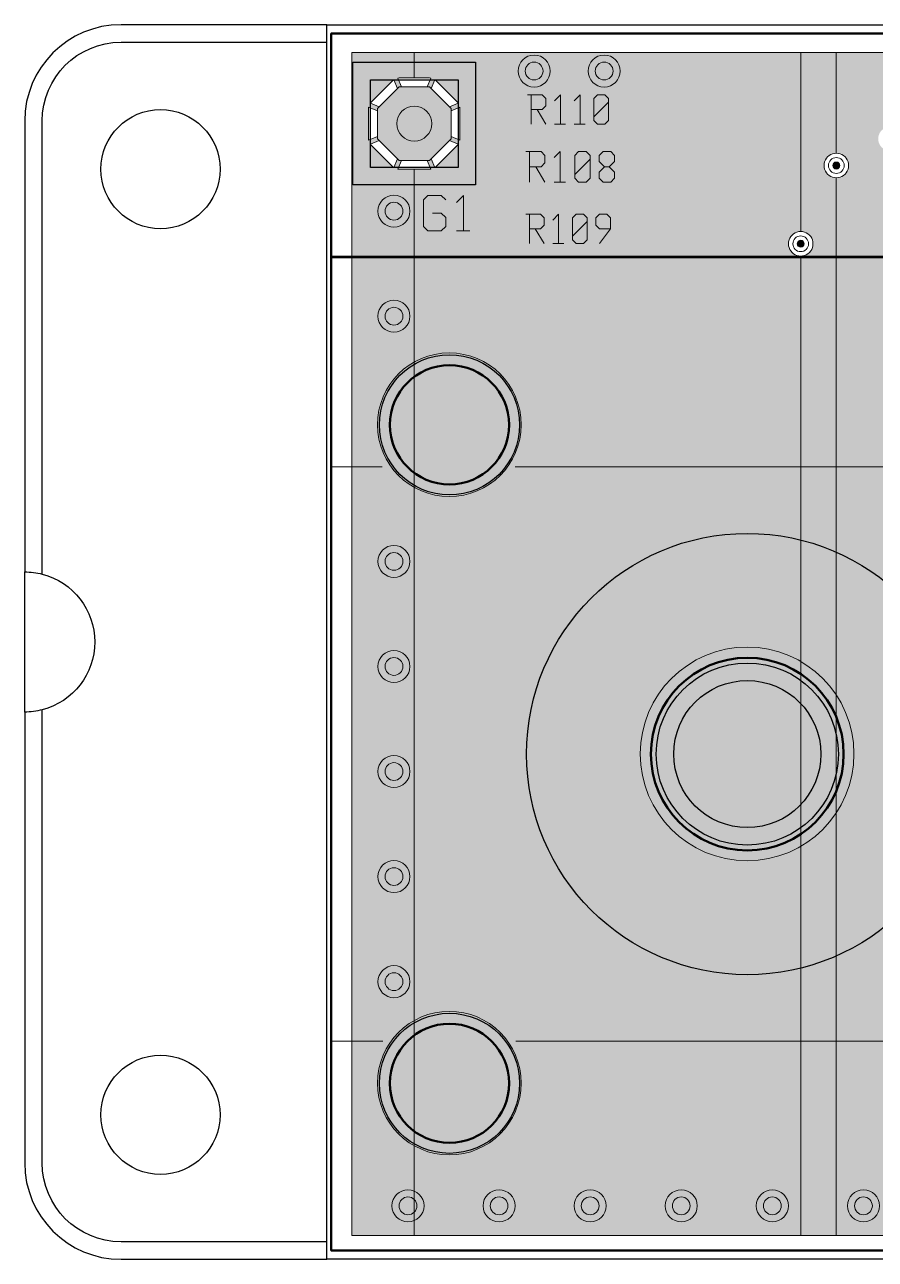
# Model space of a CAD drawing. Header units: inches. Extents: x 109.4 to 194.7, y 96.9 to 132.2.
# Drawn here: x 109.41 to 133.69, y 96.95 to 132.2 of the extents above; entities that cross this region are included whole.
import ezdxf

# ---------------------------------------------------------------- set-up
doc = ezdxf.new("R2010")
doc.units = ezdxf.units.IN
doc.header["$MEASUREMENT"] = 0
for name, color, linetype, lineweight in [('bottom_copper', 7, 'Continuous', 15), ('bottom_silk', 7, 'Continuous', 15), ('Front_Mech', 6, 'Continuous', 50), ('outline', 7, 'Continuous', 15), ('Rear_Mech', 5, 'Continuous', 30), ('top_copper', 7, 'Continuous', 15), ('top_silk', 7, 'Continuous', 15)]:
    doc.layers.add(name, color=color, linetype=linetype, lineweight=lineweight)
doc.layers.add('Mech_BackPlate', color=40, linetype='Continuous')
doc.layers.get('0').off()
doc.layers.get('top_copper').off()

# ---------------------------------------------------------------- blocks, each defined once
blk = doc.blocks.new('gsModule')
at = {"layer": 'bottom_copper', "lineweight": 0}
for points in [[(4.4838, 36.4307), (4.4838, 35.7026), (4.0588, 35.7026), (4.0489, 35.7034), (4.0132, 35.7006), (4.1176, 35.4486), (4.0489, 35.4486), (4.0003, 35.4), (3.8959, 35.652), (3.8687, 35.6288), (3.8622, 35.6212), (3.2612, 35.0202), (3.2536, 35.0137), (3.2304, 34.9865), (3.4824, 34.8821), (3.4338, 34.8335), (3.4338, 34.7648), (3.1818, 34.8692), (3.179, 34.8335), (3.1798, 34.8235), (3.1798, 33.9736), (3.179, 33.9637), (3.1818, 33.928), (3.4338, 34.0324), (3.4338, 33.9637), (3.4824, 33.9151), (3.2304, 33.8107), (3.2536, 33.7835), (3.2612, 33.777), (3.8622, 33.176), (3.8687, 33.1684), (3.8959, 33.1452), (4.0003, 33.3972), (4.0489, 33.3486), (4.1176, 33.3486), (4.0132, 33.0966), (4.0489, 33.0938), (4.0588, 33.0946), (4.4838, 33.0946), (4.4838, 2.6487), (2.7058, 2.6487), (2.7058, 36.4307)], [(15.5138, 36.4307), (15.5138, 31.3189), (15.4594, 31.3147), (15.4058, 31.3018), (15.3549, 31.2807), (15.3079, 31.2519), (15.266, 31.2162), (15.2303, 31.1743), (15.2015, 31.1273), (15.1804, 31.0764), (15.1675, 31.0228), (15.1632, 30.9679), (15.1675, 30.913), (15.1804, 30.8594), (15.2015, 30.8085), (15.2303, 30.7615), (15.266, 30.7196), (15.3079, 30.6839), (15.3549, 30.6551), (15.4058, 30.634), (15.4594, 30.6211), (15.5138, 30.6169), (15.5138, 2.6487), (4.4838, 2.6487), (4.4838, 33.0946), (4.9088, 33.0946), (4.9187, 33.0938), (4.9544, 33.0966), (4.85, 33.3486), (4.9187, 33.3486), (4.9673, 33.3972), (5.0717, 33.1452), (5.0989, 33.1684), (5.1054, 33.176), (5.7064, 33.777), (5.714, 33.7835), (5.7372, 33.8107), (5.4852, 33.9151), (5.5338, 33.9637), (5.5338, 34.0324), (5.7858, 33.928), (5.7886, 33.9637), (5.7878, 33.9736), (5.7878, 34.8236), (5.7886, 34.8335), (5.7858, 34.8692), (5.5338, 34.7648), (5.5338, 34.8335), (5.4852, 34.8821), (5.7372, 34.9865), (5.714, 35.0137), (5.7064, 35.0202), (5.1054, 35.6212), (5.0989, 35.6288), (5.0717, 35.652), (4.9673, 35.4), (4.9187, 35.4486), (4.85, 35.4486), (4.9544, 35.7006), (4.9187, 35.7034), (4.9088, 35.7026), (4.4838, 35.7026), (4.4838, 36.4307)], [(16.5305, 36.4307), (16.5305, 33.5533), (16.4761, 33.5491), (16.4225, 33.5362), (16.3716, 33.5151), (16.3246, 33.4863), (16.2827, 33.4506), (16.247, 33.4087), (16.2182, 33.3617), (16.1971, 33.3108), (16.1842, 33.2572), (16.1799, 33.2023), (16.1842, 33.1474), (16.1971, 33.0938), (16.2182, 33.0429), (16.247, 32.9959), (16.2827, 32.954), (16.3246, 32.9183), (16.3716, 32.8895), (16.4225, 32.8684), (16.4761, 32.8555), (16.5305, 32.8513), (16.5305, 2.6487), (15.5138, 2.6487), (15.5138, 30.6169), (15.5143, 30.6168), (15.5692, 30.6211), (15.6228, 30.634), (15.6737, 30.6551), (15.7207, 30.6839), (15.7626, 30.7196), (15.7983, 30.7615), (15.8271, 30.8085), (15.8482, 30.8594), (15.8611, 30.913), (15.8643, 30.9679), (15.8611, 31.0228), (15.8482, 31.0764), (15.8271, 31.1273), (15.7983, 31.1743), (15.7626, 31.2162), (15.7207, 31.2519), (15.6737, 31.2807), (15.6228, 31.3018), (15.5692, 31.3147), (15.5143, 31.319), (15.5138, 31.3189), (15.5138, 36.4307)], [(18.0774, 36.4307), (18.0774, 34.3153), (18.023, 34.3111), (17.9694, 34.2982), (17.9185, 34.2771), (17.8715, 34.2483), (17.8296, 34.2126), (17.7939, 34.1707), (17.7651, 34.1237), (17.744, 34.0728), (17.7311, 34.0192), (17.7268, 33.9643), (17.7311, 33.9094), (17.744, 33.8558), (17.7651, 33.8049), (17.7939, 33.7579), (17.8296, 33.716), (17.8715, 33.6803), (17.9185, 33.6515), (17.9694, 33.6304), (18.023, 33.6175), (18.0774, 33.6133), (18.0774, 2.6487), (16.5305, 2.6487), (16.5305, 32.8513), (16.531, 32.8512), (16.5859, 32.8555), (16.6395, 32.8684), (16.6904, 32.8895), (16.7374, 32.9183), (16.7793, 32.954), (16.815, 32.9959), (16.8438, 33.0429), (16.8649, 33.0938), (16.8778, 33.1474), (16.881, 33.2023), (16.8778, 33.2572), (16.8649, 33.3108), (16.8438, 33.3617), (16.815, 33.4087), (16.7793, 33.4506), (16.7374, 33.4863), (16.6904, 33.5151), (16.6395, 33.5362), (16.5859, 33.5491), (16.531, 33.5534), (16.5305, 33.5533), (16.5305, 36.4307)], [(5.5338, 34.8335), (4.9187, 35.4486), (4.0489, 35.4486), (3.4338, 34.8335), (3.4338, 33.9637), (4.0489, 33.3486), (4.9187, 33.3486), (5.5338, 33.9637)]]:
    blk.add_hatch(color=256, dxfattribs=at).paths.add_polyline_path(points, flags=0)
h = blk.add_hatch(color=256, dxfattribs=at)
edge = h.paths.add_edge_path(flags=0)
edge.add_arc((7.9042, 35.8995), 0.254, 0, 360)
h = blk.add_hatch(color=256, dxfattribs=at)
edge = h.paths.add_edge_path(flags=0)
edge.add_arc((9.9042, 35.8995), 0.254, 0, 360)
h = blk.add_hatch(color=256, dxfattribs=at)
edge = h.paths.add_edge_path(flags=0)
edge.add_arc((4.4838, 34.3986), 0.5, 0, 360)
h = blk.add_hatch(color=256, dxfattribs=at)
edge = h.paths.add_edge_path(flags=0)
edge.add_arc((16.531, 33.2023), 0.1, 0, 360)
h = blk.add_hatch(color=256, dxfattribs=at)
edge = h.paths.add_edge_path(flags=0)
edge.add_arc((3.9042, 31.8994), 0.254, 0, 360)
h = blk.add_hatch(color=256, dxfattribs=at)
edge = h.paths.add_edge_path(flags=0)
edge.add_arc((15.5143, 30.9679), 0.1, 0, 360)
h = blk.add_hatch(color=256, dxfattribs=at)
edge = h.paths.add_edge_path(flags=0)
edge.add_arc((3.9042, 28.8994), 0.254, 0, 360)
h = blk.add_hatch(color=256, dxfattribs=at)
edge = h.paths.add_edge_path(flags=0)
edge.add_arc((5.4839, 25.8023), 1.7, 0, 360)
h = blk.add_hatch(color=256, dxfattribs=at)
edge = h.paths.add_edge_path(flags=0)
edge.add_arc((3.9042, 21.8993), 0.254, 0, 360)
h = blk.add_hatch(color=256, dxfattribs=at)
edge = h.paths.add_edge_path(flags=0)
edge.add_arc((3.9042, 18.8996), 0.254, 0, 360)
h = blk.add_hatch(color=256, dxfattribs=at)
edge = h.paths.add_edge_path(flags=0)
edge.add_arc((13.9839, 16.4023), 2.75, 0, 360)
h = blk.add_hatch(color=256, dxfattribs=at)
edge = h.paths.add_edge_path(flags=0)
edge.add_arc((3.9042, 15.8994), 0.254, 0, 360)
h = blk.add_hatch(color=256, dxfattribs=at)
edge = h.paths.add_edge_path(flags=0)
edge.add_arc((3.9042, 12.8994), 0.254, 0, 360)
h = blk.add_hatch(color=256, dxfattribs=at)
edge = h.paths.add_edge_path(flags=0)
edge.add_arc((3.9042, 9.8994), 0.254, 0, 360)
h = blk.add_hatch(color=256, dxfattribs=at)
edge = h.paths.add_edge_path(flags=0)
edge.add_arc((5.4839, 7.0023), 1.7, 0, 360)
h = blk.add_hatch(color=256, dxfattribs=at)
edge = h.paths.add_edge_path(flags=0)
edge.add_arc((4.3042, 3.4995), 0.254, 0, 360)
h = blk.add_hatch(color=256, dxfattribs=at)
edge = h.paths.add_edge_path(flags=0)
edge.add_arc((6.9042, 3.4995), 0.254, 0, 360)
h = blk.add_hatch(color=256, dxfattribs=at)
edge = h.paths.add_edge_path(flags=0)
edge.add_arc((9.5042, 3.4995), 0.254, 0, 360)
h = blk.add_hatch(color=256, dxfattribs=at)
edge = h.paths.add_edge_path(flags=0)
edge.add_arc((12.1042, 3.4995), 0.254, 0, 360)
h = blk.add_hatch(color=256, dxfattribs=at)
edge = h.paths.add_edge_path(flags=0)
edge.add_arc((14.7042, 3.4995), 0.254, 0, 360)
h = blk.add_hatch(color=256, dxfattribs=at)
edge = h.paths.add_edge_path(flags=0)
edge.add_arc((17.3042, 3.4995), 0.254, 0, 360)
for p, q in [((2.7058, 2.6487), (2.7058, 36.4307)), ((2.7058, 36.4307), (4.4838, 36.4307)), ((4.4838, 35.7026), (4.4838, 36.4307)), ((4.4838, 36.4307), (15.5138, 36.4307)), ((4.4838, 36.4307), (4.4838, 35.7026)), ((15.5138, 31.3189), (15.5138, 36.4307)), ((15.5138, 36.4307), (16.5305, 36.4307)), ((15.5138, 36.4307), (15.5138, 31.3189)), ((16.5305, 33.5533), (16.5305, 36.4307)), ((16.5305, 36.4307), (18.0774, 36.4307)), ((16.5305, 36.4307), (16.5305, 33.5533)), ((3.8622, 35.6212), (3.2612, 35.0202)), ((3.8687, 35.6288), (3.8622, 35.6212)), ((3.8959, 35.652), (3.8687, 35.6288)), ((4.0003, 35.4), (3.8959, 35.652)), ((4.0489, 35.7034), (4.0132, 35.7006)), ((4.0132, 35.7006), (4.1176, 35.4486)), ((4.0588, 35.7026), (4.0489, 35.7034)), ((4.4838, 35.7026), (4.0588, 35.7026)), ((4.9088, 35.7026), (4.4838, 35.7026)), ((4.85, 35.4486), (4.9544, 35.7006)), ((4.9187, 35.7034), (4.9088, 35.7026)), ((4.9544, 35.7006), (4.9187, 35.7034)), ((5.0717, 35.652), (4.9673, 35.4)), ((5.0989, 35.6288), (5.0717, 35.652)), ((5.1054, 35.6212), (5.0989, 35.6288)), ((5.7064, 35.0202), (5.1054, 35.6212)), ((4.0489, 35.4486), (3.4338, 34.8335)), ((4.0489, 35.4486), (4.0003, 35.4)), ((4.1176, 35.4486), (4.0489, 35.4486)), ((4.9187, 35.4486), (4.0489, 35.4486)), ((4.9187, 35.4486), (4.85, 35.4486)), ((4.9673, 35.4), (4.9187, 35.4486)), ((5.5338, 34.8335), (4.9187, 35.4486)), ((3.2536, 35.0137), (3.2304, 34.9865)), ((3.2304, 34.9865), (3.4824, 34.8821)), ((3.2612, 35.0202), (3.2536, 35.0137)), ((5.4852, 34.8821), (5.7372, 34.9865)), ((5.714, 35.0137), (5.7064, 35.0202)), ((5.7372, 34.9865), (5.714, 35.0137)), ((3.1818, 34.8692), (3.179, 34.8335)), ((3.179, 34.8335), (3.1798, 34.8235)), ((3.1798, 34.8235), (3.1798, 33.9736)), ((3.4338, 34.7648), (3.1818, 34.8692)), ((3.4824, 34.8821), (3.4338, 34.8335)), ((3.4338, 34.8335), (3.4338, 34.7648)), ((3.4338, 34.8335), (3.4338, 33.9637)), ((5.5338, 34.8335), (5.4852, 34.8821)), ((5.7858, 34.8692), (5.5338, 34.7648)), ((5.5338, 34.7648), (5.5338, 34.8335)), ((5.5338, 33.9637), (5.5338, 34.8335)), ((5.7886, 34.8335), (5.7858, 34.8692)), ((5.7878, 34.8236), (5.7886, 34.8335)), ((5.7878, 33.9736), (5.7878, 34.8236)), ((3.1798, 33.9736), (3.179, 33.9637)), ((3.179, 33.9637), (3.1818, 33.928)), ((3.1818, 33.928), (3.4338, 34.0324)), ((3.4824, 33.9151), (3.2304, 33.8107)), ((3.4338, 34.0324), (3.4338, 33.9637)), ((3.4338, 33.9637), (3.4824, 33.9151)), ((3.4338, 33.9637), (4.0489, 33.3486)), ((4.9187, 33.3486), (5.5338, 33.9637)), ((5.4852, 33.9151), (5.5338, 33.9637)), ((5.7372, 33.8107), (5.4852, 33.9151)), ((5.5338, 33.9637), (5.5338, 34.0324)), ((5.5338, 34.0324), (5.7858, 33.928)), ((5.7858, 33.928), (5.7886, 33.9637)), ((5.7886, 33.9637), (5.7878, 33.9736)), ((3.2304, 33.8107), (3.2536, 33.7835)), ((3.2536, 33.7835), (3.2612, 33.777)), ((3.2612, 33.777), (3.8622, 33.176)), ((5.1054, 33.176), (5.7064, 33.777)), ((5.7064, 33.777), (5.714, 33.7835)), ((5.714, 33.7835), (5.7372, 33.8107)), ((16.3716, 33.5151), (16.3246, 33.4863)), ((16.4225, 33.5362), (16.3716, 33.5151)), ((16.4761, 33.5491), (16.4225, 33.5362)), ((16.5305, 33.5533), (16.4761, 33.5491)), ((16.531, 33.5534), (16.5305, 33.5533)), ((16.5859, 33.5491), (16.531, 33.5534)), ((16.6395, 33.5362), (16.5859, 33.5491)), ((16.6904, 33.5151), (16.6395, 33.5362)), ((16.7374, 33.4863), (16.6904, 33.5151)), ((3.8622, 33.176), (3.8687, 33.1684)), ((3.8687, 33.1684), (3.8959, 33.1452)), ((3.8959, 33.1452), (4.0003, 33.3972)), ((4.0003, 33.3972), (4.0489, 33.3486)), ((4.1176, 33.3486), (4.0132, 33.0966)), ((4.0489, 33.3486), (4.1176, 33.3486)), ((4.0489, 33.3486), (4.9187, 33.3486)), ((4.9544, 33.0966), (4.85, 33.3486)), ((4.85, 33.3486), (4.9187, 33.3486)), ((4.9187, 33.3486), (4.9673, 33.3972)), ((4.9673, 33.3972), (5.0717, 33.1452)), ((5.0717, 33.1452), (5.0989, 33.1684)), ((5.0989, 33.1684), (5.1054, 33.176)), ((16.1842, 33.2572), (16.1799, 33.2023)), ((16.1799, 33.2023), (16.1842, 33.1474)), ((16.1971, 33.3108), (16.1842, 33.2572)), ((16.1842, 33.1474), (16.1971, 33.0938)), ((16.2182, 33.3617), (16.1971, 33.3108)), ((16.247, 33.4087), (16.2182, 33.3617)), ((16.2827, 33.4506), (16.247, 33.4087)), ((16.3246, 33.4863), (16.2827, 33.4506)), ((16.7793, 33.4506), (16.7374, 33.4863)), ((16.815, 33.4087), (16.7793, 33.4506)), ((16.8438, 33.3617), (16.815, 33.4087)), ((16.8649, 33.3108), (16.8438, 33.3617)), ((16.8778, 33.2572), (16.8649, 33.3108)), ((16.8649, 33.0938), (16.8778, 33.1474)), ((16.881, 33.2023), (16.8778, 33.2572)), ((16.8778, 33.1474), (16.881, 33.2023)), ((4.0132, 33.0966), (4.0489, 33.0938)), ((4.0489, 33.0938), (4.0588, 33.0946)), ((4.0588, 33.0946), (4.4838, 33.0946)), ((4.4838, 2.6487), (4.4838, 33.0946)), ((4.4838, 33.0946), (4.9088, 33.0946)), ((4.4838, 33.0946), (4.4838, 2.6487)), ((4.9088, 33.0946), (4.9187, 33.0938)), ((4.9187, 33.0938), (4.9544, 33.0966)), ((16.1971, 33.0938), (16.2182, 33.0429)), ((16.2182, 33.0429), (16.247, 32.9959)), ((16.247, 32.9959), (16.2827, 32.954)), ((16.2827, 32.954), (16.3246, 32.9183)), ((16.3246, 32.9183), (16.3716, 32.8895)), ((16.3716, 32.8895), (16.4225, 32.8684)), ((16.4225, 32.8684), (16.4761, 32.8555)), ((16.4761, 32.8555), (16.5305, 32.8513)), ((16.5305, 2.6487), (16.5305, 32.8513)), ((16.5305, 32.8513), (16.531, 32.8512)), ((16.5305, 32.8513), (16.5305, 2.6487)), ((16.531, 32.8512), (16.5859, 32.8555)), ((16.5859, 32.8555), (16.6395, 32.8684)), ((16.6395, 32.8684), (16.6904, 32.8895)), ((16.6904, 32.8895), (16.7374, 32.9183)), ((16.7374, 32.9183), (16.7793, 32.954)), ((16.7793, 32.954), (16.815, 32.9959)), ((16.815, 32.9959), (16.8438, 33.0429)), ((16.8438, 33.0429), (16.8649, 33.0938)), ((15.1675, 31.0228), (15.1632, 30.9679)), ((15.1804, 31.0764), (15.1675, 31.0228)), ((15.2015, 31.1273), (15.1804, 31.0764)), ((15.2303, 31.1743), (15.2015, 31.1273)), ((15.266, 31.2162), (15.2303, 31.1743)), ((15.3079, 31.2519), (15.266, 31.2162)), ((15.3549, 31.2807), (15.3079, 31.2519)), ((15.4058, 31.3018), (15.3549, 31.2807)), ((15.4594, 31.3147), (15.4058, 31.3018)), ((15.5138, 31.3189), (15.4594, 31.3147)), ((15.5143, 31.319), (15.5138, 31.3189)), ((15.5692, 31.3147), (15.5143, 31.319)), ((15.6228, 31.3018), (15.5692, 31.3147)), ((15.6737, 31.2807), (15.6228, 31.3018)), ((15.7207, 31.2519), (15.6737, 31.2807)), ((15.7626, 31.2162), (15.7207, 31.2519)), ((15.7983, 31.1743), (15.7626, 31.2162)), ((15.8271, 31.1273), (15.7983, 31.1743)), ((15.8482, 31.0764), (15.8271, 31.1273)), ((15.8611, 31.0228), (15.8482, 31.0764)), ((15.8643, 30.9679), (15.8611, 31.0228)), ((15.1632, 30.9679), (15.1675, 30.913)), ((15.1675, 30.913), (15.1804, 30.8594)), ((15.1804, 30.8594), (15.2015, 30.8085)), ((15.2015, 30.8085), (15.2303, 30.7615)), ((15.2303, 30.7615), (15.266, 30.7196)), ((15.266, 30.7196), (15.3079, 30.6839)), ((15.3079, 30.6839), (15.3549, 30.6551)), ((15.6737, 30.6551), (15.7207, 30.6839)), ((15.7207, 30.6839), (15.7626, 30.7196)), ((15.7626, 30.7196), (15.7983, 30.7615)), ((15.7983, 30.7615), (15.8271, 30.8085)), ((15.8271, 30.8085), (15.8482, 30.8594)), ((15.8482, 30.8594), (15.8611, 30.913)), ((15.8611, 30.913), (15.8643, 30.9679)), ((15.3549, 30.6551), (15.4058, 30.634)), ((15.4058, 30.634), (15.4594, 30.6211)), ((15.4594, 30.6211), (15.5138, 30.6169)), ((15.5138, 2.6487), (15.5138, 30.6169)), ((15.5138, 30.6169), (15.5143, 30.6168)), ((15.5138, 30.6169), (15.5138, 2.6487)), ((15.5143, 30.6168), (15.5692, 30.6211)), ((15.5692, 30.6211), (15.6228, 30.634)), ((15.6228, 30.634), (15.6737, 30.6551)), ((4.4838, 2.6487), (2.7058, 2.6487)), ((15.5138, 2.6487), (4.4838, 2.6487)), ((16.5305, 2.6487), (15.5138, 2.6487)), ((18.0774, 2.6487), (16.5305, 2.6487))]:
    blk.add_line(p, q, dxfattribs=at)
for centre, radius in [((7.9042, 35.8995), 0.4572), ((9.9042, 35.8995), 0.4572), ((7.9042, 35.8995), 0.254), ((9.9042, 35.8995), 0.254), ((4.4838, 34.3986), 0.5), ((16.531, 33.2023), 0.225), ((16.531, 33.2023), 0.1), ((3.9042, 31.8994), 0.4572), ((3.9042, 31.8994), 0.254), ((15.5143, 30.9679), 0.225), ((15.5143, 30.9679), 0.1), ((3.9042, 28.8994), 0.4572), ((3.9042, 28.8994), 0.254), ((5.4839, 25.8023), 2.05), ((5.4839, 25.8023), 1.7), ((3.9042, 21.8993), 0.4572), ((3.9042, 21.8993), 0.254), ((13.9839, 16.4023), 3.05), ((3.9042, 18.8996), 0.4572), ((3.9042, 18.8996), 0.254), ((13.9839, 16.4023), 2.75), ((3.9042, 15.8994), 0.4572), ((3.9042, 15.8994), 0.254), ((3.9042, 12.8994), 0.4572), ((3.9042, 12.8994), 0.254), ((3.9042, 9.8994), 0.4572), ((3.9042, 9.8994), 0.254), ((5.4839, 7.0023), 2.05), ((5.4839, 7.0023), 1.7), ((4.3042, 3.4995), 0.4572), ((6.9042, 3.4995), 0.4572), ((9.5042, 3.4995), 0.4572), ((12.1042, 3.4995), 0.4572), ((14.7042, 3.4995), 0.4572), ((17.3042, 3.4995), 0.4572), ((4.3042, 3.4995), 0.254), ((6.9042, 3.4995), 0.254), ((9.5042, 3.4995), 0.254), ((12.1042, 3.4995), 0.254), ((14.7042, 3.4995), 0.254), ((17.3042, 3.4995), 0.254)]:
    blk.add_circle(centre, radius, dxfattribs=at)
at = {"layer": 'bottom_silk', "lineweight": 25}
for p, q in [((2.1039, 36.9723), (2.1039, 2.2223)), ((69.8639, 36.9723), (2.1039, 36.9723)), ((2.1039, 2.2223), (69.8639, 2.2223))]:
    blk.add_line(p, q, dxfattribs=at)
at = {"layer": 'outline', "lineweight": 20}
for p, q in [((2.1039, 36.9723), (69.8639, 36.9723)), ((2.1039, 2.2223), (2.1039, 36.9723)), ((69.8639, 2.2223), (2.1039, 2.2223))]:
    blk.add_line(p, q, dxfattribs=at)
at = {"layer": 'top_silk', "lineweight": 25}
for p, q in [((2.1039, 36.9723), (69.8639, 36.9723)), ((2.1039, 36.9723), (2.1039, 2.2223)), ((2.7338, 36.1486), (6.2338, 36.1486)), ((2.7338, 32.6486), (2.7338, 36.1486)), ((6.2338, 36.1486), (6.2338, 32.6486)), ((3.2338, 35.6486), (5.7338, 35.6486)), ((3.2338, 33.1486), (3.2338, 35.6486)), ((5.7338, 35.6486), (5.7338, 33.1486)), ((5.7338, 33.1486), (3.2338, 33.1486)), ((6.2338, 32.6486), (2.7338, 32.6486)), ((2.1039, 30.5723), (69.8639, 30.5723)), ((2.1039, 2.2223), (69.8639, 2.2223))]:
    blk.add_line(p, q, dxfattribs=at)
at = {"layer": 'top_silk', "lineweight": 18}
for p, q in [((7.717, 35.2165), (8.1335, 35.2165)), ((7.8211, 35.2165), (7.8211, 34.3834)), ((8.1335, 35.2165), (8.2377, 35.1124)), ((8.1335, 34.8), (8.2377, 34.9041)), ((8.2377, 35.1124), (8.2377, 34.9041)), ((8.4876, 35.0499), (8.6542, 35.2165)), ((8.6542, 35.2165), (8.6542, 34.3834)), ((9.05, 35.0499), (9.2166, 35.2165)), ((9.2166, 35.2165), (9.2166, 34.3834)), ((9.6123, 35.1124), (9.7165, 35.2165)), ((9.6123, 35.1124), (9.6123, 34.4875)), ((9.6123, 34.5917), (10.0289, 35.0082)), ((9.7165, 35.2165), (9.9247, 35.2165)), ((9.9247, 35.2165), (10.0289, 35.1124)), ((10.0289, 35.1124), (10.0289, 34.4875)), ((7.8211, 34.8), (8.1335, 34.8)), ((7.9877, 34.8), (8.2377, 34.3834)), ((8.4876, 34.3834), (8.8, 34.3834)), ((9.05, 34.3834), (9.3624, 34.3834)), ((9.6123, 34.4875), (9.7165, 34.3834)), ((9.7165, 34.3834), (9.9247, 34.3834)), ((9.9247, 34.3834), (10.0289, 34.4875)), ((7.6662, 33.6016), (8.1031, 33.6016)), ((7.7754, 33.6016), (7.7754, 32.7278)), ((8.1031, 33.6016), (8.2123, 33.4924)), ((8.2123, 33.4924), (8.2123, 33.2739)), ((8.4744, 33.4268), (8.6492, 33.6016)), ((8.6492, 33.6016), (8.6492, 32.7278)), ((9.0642, 33.4924), (9.1734, 33.6016)), ((9.0642, 33.4924), (9.0642, 32.837)), ((9.1734, 33.6016), (9.3918, 33.6016)), ((9.3918, 33.6016), (9.5011, 33.4924)), ((9.5011, 33.4924), (9.5011, 32.837)), ((9.7632, 33.4924), (9.8724, 33.6016)), ((9.7632, 33.4924), (9.7632, 33.3176)), ((9.8724, 33.6016), (10.0909, 33.6016)), ((10.0909, 33.6016), (10.2001, 33.4924)), ((10.2001, 33.4924), (10.2001, 33.3176)), ((7.7754, 33.1647), (8.1031, 33.1647)), ((7.9501, 33.1647), (8.2123, 32.7278)), ((8.1031, 33.1647), (8.2123, 33.2739)), ((9.0642, 32.9463), (9.5011, 33.3831)), ((9.7632, 33.3176), (9.9161, 33.1647)), ((9.7632, 33.0118), (9.9161, 33.1647)), ((9.9161, 33.1647), (10.0472, 33.1647)), ((10.0472, 33.1647), (10.2001, 33.3176)), ((10.0472, 33.1647), (10.2001, 33.0118)), ((9.0642, 32.837), (9.1734, 32.7278)), ((9.3918, 32.7278), (9.5011, 32.837)), ((9.7632, 33.0118), (9.7632, 32.837)), ((9.7632, 32.837), (9.8724, 32.7278)), ((10.0909, 32.7278), (10.2001, 32.837)), ((10.2001, 33.0118), (10.2001, 32.837)), ((8.4744, 32.7278), (8.8021, 32.7278)), ((9.1734, 32.7278), (9.3918, 32.7278)), ((9.8724, 32.7278), (10.0909, 32.7278)), ((4.748, 32.2218), (4.875, 32.3488)), ((4.748, 32.2218), (4.748, 31.4598)), ((4.875, 32.3488), (5.256, 32.3488)), ((5.256, 32.3488), (5.383, 32.2218)), ((5.6878, 32.1456), (5.891, 32.3488)), ((5.891, 32.3488), (5.891, 31.3328)), ((5.002, 31.8408), (5.256, 31.8408)), ((5.256, 31.8408), (5.383, 31.7138)), ((7.6662, 31.8129), (8.0827, 31.8129)), ((7.7703, 31.8129), (7.7703, 30.9798)), ((8.0827, 31.8129), (8.1869, 31.7088)), ((8.4368, 31.6463), (8.6034, 31.8129)), ((8.6034, 31.8129), (8.6034, 30.9798)), ((8.9992, 31.7088), (9.1033, 31.8129)), ((9.1033, 31.8129), (9.3116, 31.8129)), ((9.3116, 31.8129), (9.4157, 31.7088)), ((9.6657, 31.7088), (9.7698, 31.8129)), ((9.7698, 31.8129), (9.9781, 31.8129)), ((9.9781, 31.8129), (10.0822, 31.7088)), ((4.748, 31.4598), (4.875, 31.3328)), ((5.256, 31.3328), (5.383, 31.4598)), ((5.383, 31.7138), (5.383, 31.4598)), ((7.7703, 31.3964), (8.0827, 31.3964)), ((7.9369, 31.3964), (8.1869, 30.9798)), ((8.0827, 31.3964), (8.1869, 31.5005)), ((8.1869, 31.7088), (8.1869, 31.5005)), ((8.9992, 31.7088), (8.9992, 31.0839)), ((8.9992, 31.1881), (9.4157, 31.6046)), ((9.4157, 31.7088), (9.4157, 31.0839)), ((9.6657, 31.7088), (9.6657, 31.5005)), ((9.6657, 31.5005), (9.7698, 31.3964)), ((9.7698, 30.9798), (10.0822, 31.3964)), ((9.7698, 31.3964), (10.0822, 31.3964)), ((10.0822, 31.7088), (10.0822, 31.3964)), ((4.875, 31.3328), (5.256, 31.3328)), ((5.6878, 31.3328), (6.0688, 31.3328)), ((8.9992, 31.0839), (9.1033, 30.9798)), ((9.3116, 30.9798), (9.4157, 31.0839)), ((8.4368, 30.9798), (8.7492, 30.9798)), ((9.1033, 30.9798), (9.3116, 30.9798))]:
    blk.add_line(p, q, dxfattribs=at)
at = {"layer": 'top_silk', "lineweight": 15}
for p, q in [((2.0839, 24.6023), (3.5639, 24.6023)), ((7.3639, 24.6023), (18.9639, 24.6023)), ((2.1039, 8.2023), (3.5839, 8.2023)), ((7.3839, 8.2023), (18.9839, 8.2023))]:
    blk.add_line(p, q, dxfattribs=at)
blk = doc.blocks.new('Cartridge PCB_Sheet_1_VIEW1')
at = {"layer": 'Rear_Mech'}
for p, q in [((33.875, 17.375), (-33.875, 17.375)), ((-33.875, 17.375), (-33.875, -17.375)), ((-33.875, -17.375), (33.875, -17.375))]:
    blk.add_line(p, q, dxfattribs=at)
for centre, radius in [((-30.5, 12.6), 1.7), ((-22, 3.2), 2.75), ((-30.5, -6.2), 1.7)]:
    blk.add_circle(centre, radius, dxfattribs=at)
blk = doc.blocks.new('Cartridge PCB_Sheet_2_VIEW2')
at = {"layer": 'Front_Mech'}
for p, q in [((-33.875, 17.375), (33.875, 17.375)), ((33.875, 17.375), (33.875, -11)), ((33.875, -11), (-33.875, -11)), ((33.875, -17.375), (33.875, -11)), ((-33.875, -17.375), (33.875, -17.375))]:
    blk.add_line(p, q, dxfattribs=at)
for centre, radius in [((30.5, 12.6), 1.7), ((22, 3.2), 2.75), ((30.5, -6.2), 1.7)]:
    blk.add_circle(centre, radius, dxfattribs=at)
blk = doc.blocks.new('Cartridge interface plate 28-5-20-5_Sheet_VIEW2')
at = {"layer": 'Mech_BackPlate'}
for p, q in [((-34, 17.625), (34, 17.625)), ((-34, 17.625), (-39.875, 17.625)), ((-34, 17.125), (-34, 17.625)), ((-39.875, 17.125), (-34, 17.125)), ((-34, -17.125), (-34, 17.125)), ((-42.625, 14.875), (-42.625, 2)), ((-42.125, 1.936), (-42.125, 14.875)), ((-42.625, -2), (-42.625, 2)), ((-42.625, -2), (-42.625, -14.875)), ((-42.125, -14.875), (-42.125, -1.936)), ((-34, -17.125), (-39.875, -17.125)), ((-34, -17.625), (-34, -17.125)), ((-39.875, -17.625), (-34, -17.625)), ((34, -17.625), (-34, -17.625))]:
    blk.add_line(p, q, dxfattribs=at)
for centre, radius in [((-38.75, 13.5), 1.7), ((-30.5, 6.2), 2), ((-22, -3.2), 6.3), ((-22, -3.2), 2.6), ((-22, -3.2), 2.1), ((-30.5, -12.6), 2), ((-38.75, -13.5), 1.7)]:
    blk.add_circle(centre, radius, dxfattribs=at)
for centre, start, end in [((-39.875, 14.875), 90, 180), ((-39.875, -14.875), 180, 270)]:
    blk.add_arc(centre, 2.75, start, end, dxfattribs=at)
at = {"layer": 'Mech_BackPlate', "extrusion": (0, 0, -1)}
for centre, radius, start, end in [((39.875, 14.875), 2.25, 360, 90), ((42.625, 0), 2, 90, 104.4775), ((42.625, 0), 2, 104.4775, 255.5225), ((42.625, 0), 2, 255.5225, 270), ((39.875, -14.875), 2.25, 270, 360)]:
    blk.add_arc(centre, radius, start, end, dxfattribs=at)

msp = doc.modelspace()

# ---------------------------------------------------------------- block references
at = {"xscale": 0.9999961057099349, "yscale": 0.9999961057099349, "zscale": 0.9999961057099349}
msp.add_blockref('gsModule', (116.049, 94.973), dxfattribs=at)
at = {"xscale": 0.9999961057099349, "yscale": 0.9999961057099349, "zscale": 0.9999961057099349, "rotation": 180}
msp.add_blockref('Cartridge PCB_Sheet_2_VIEW2', (152.038, 114.571), dxfattribs=at)
at = {"layer": 'Rear_Mech', "xscale": -0.9999961057099349, "yscale": 0.9999961057099349, "zscale": 0.9999961057099349, "rotation": 180}
msp.add_blockref('Cartridge PCB_Sheet_1_VIEW1', (152.038, 114.571), dxfattribs=at)
at = {"layer": 'top_copper'}
msp.add_blockref('Cartridge interface plate 28-5-20-5_Sheet_VIEW2', (152.038, 114.571), dxfattribs=at)

doc.saveas('drawing.dxf')
